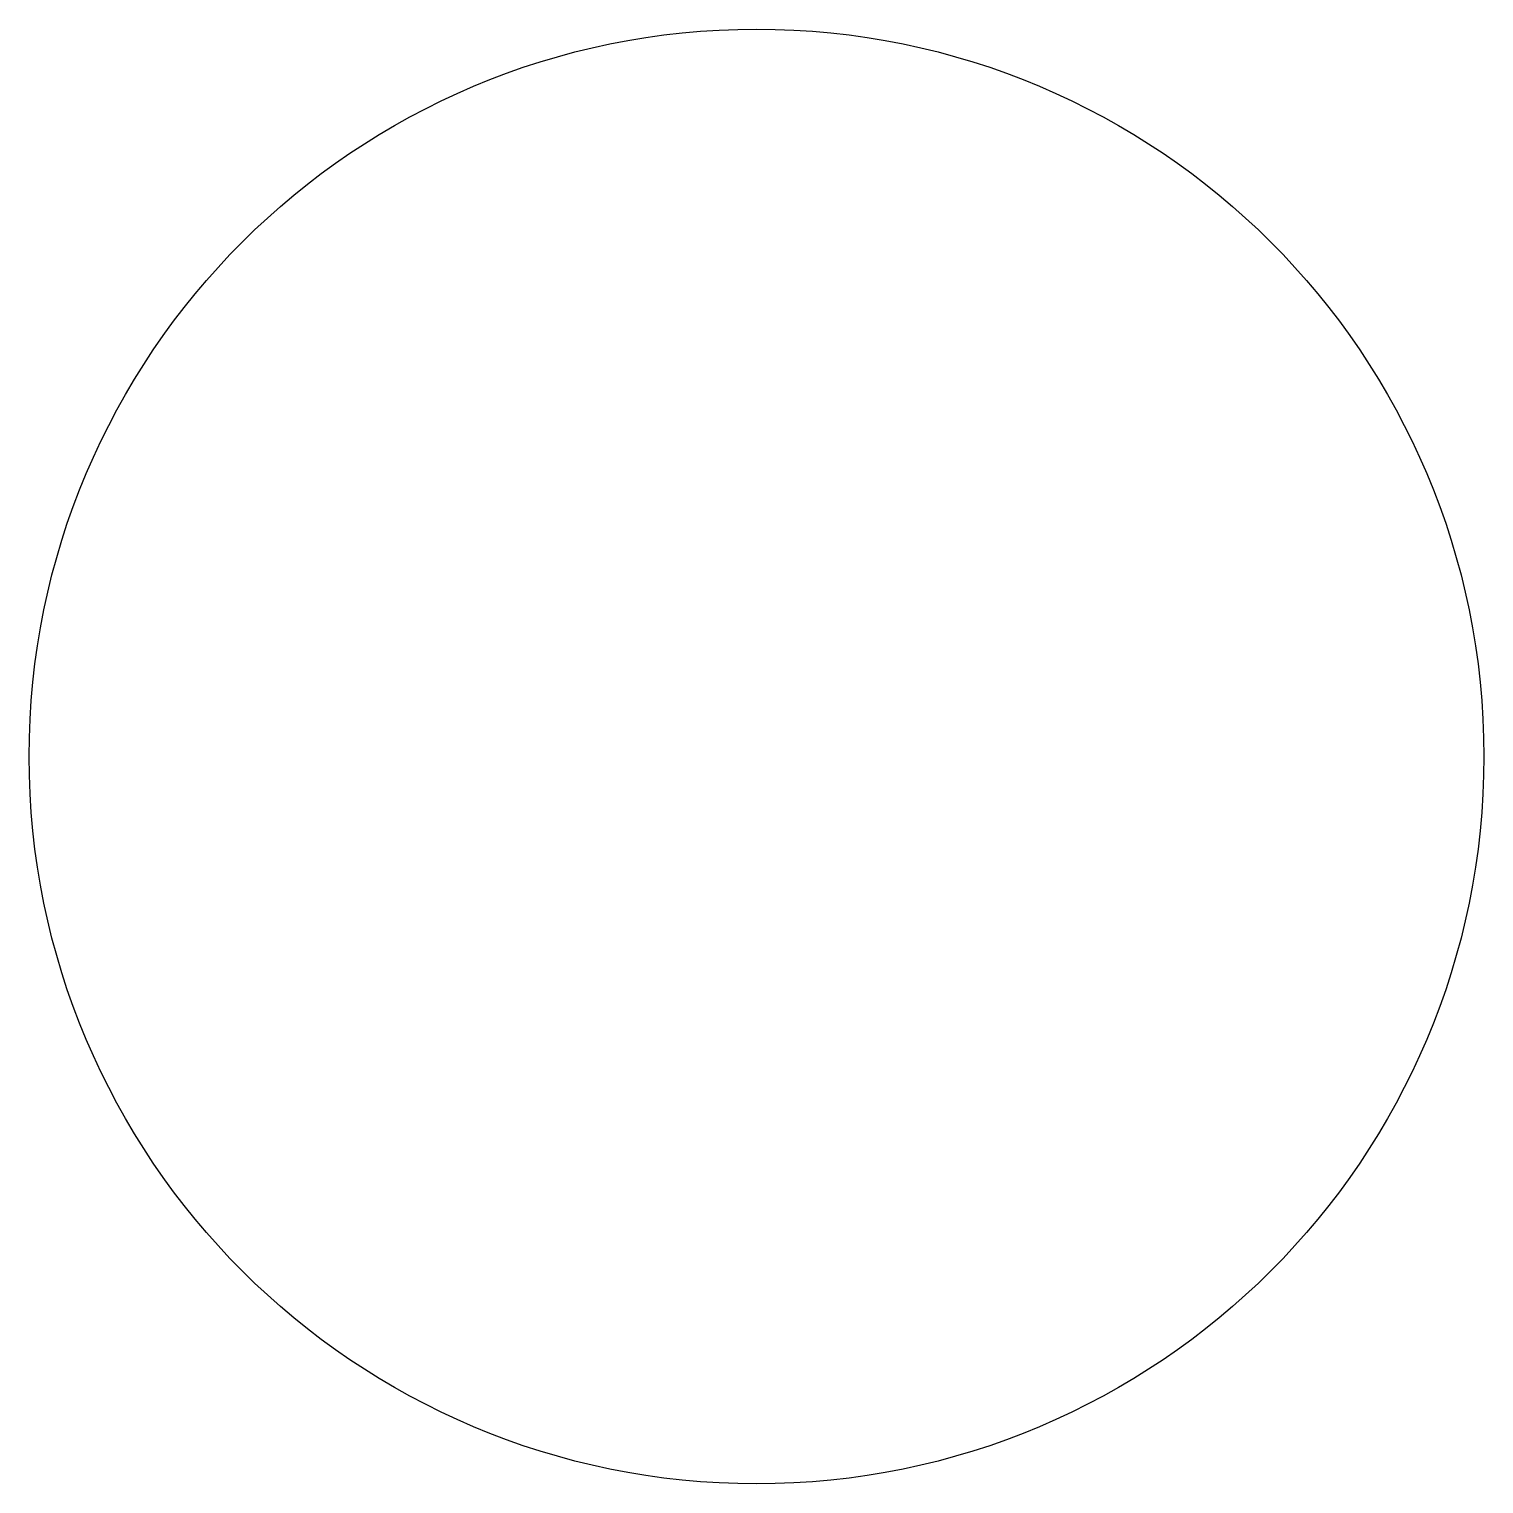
# Model space of a CAD drawing. Header units: millimetres. Extents: x 113 to 115, y 16 to 18.
import ezdxf

# ---------------------------------------------------------------- set-up
doc = ezdxf.new("R2010")
doc.units = ezdxf.units.MM

msp = doc.modelspace()

# ---------------------------------------------------------------- linework, layer by layer
msp.add_circle((114, 17), 1)

doc.saveas('drawing.dxf')
